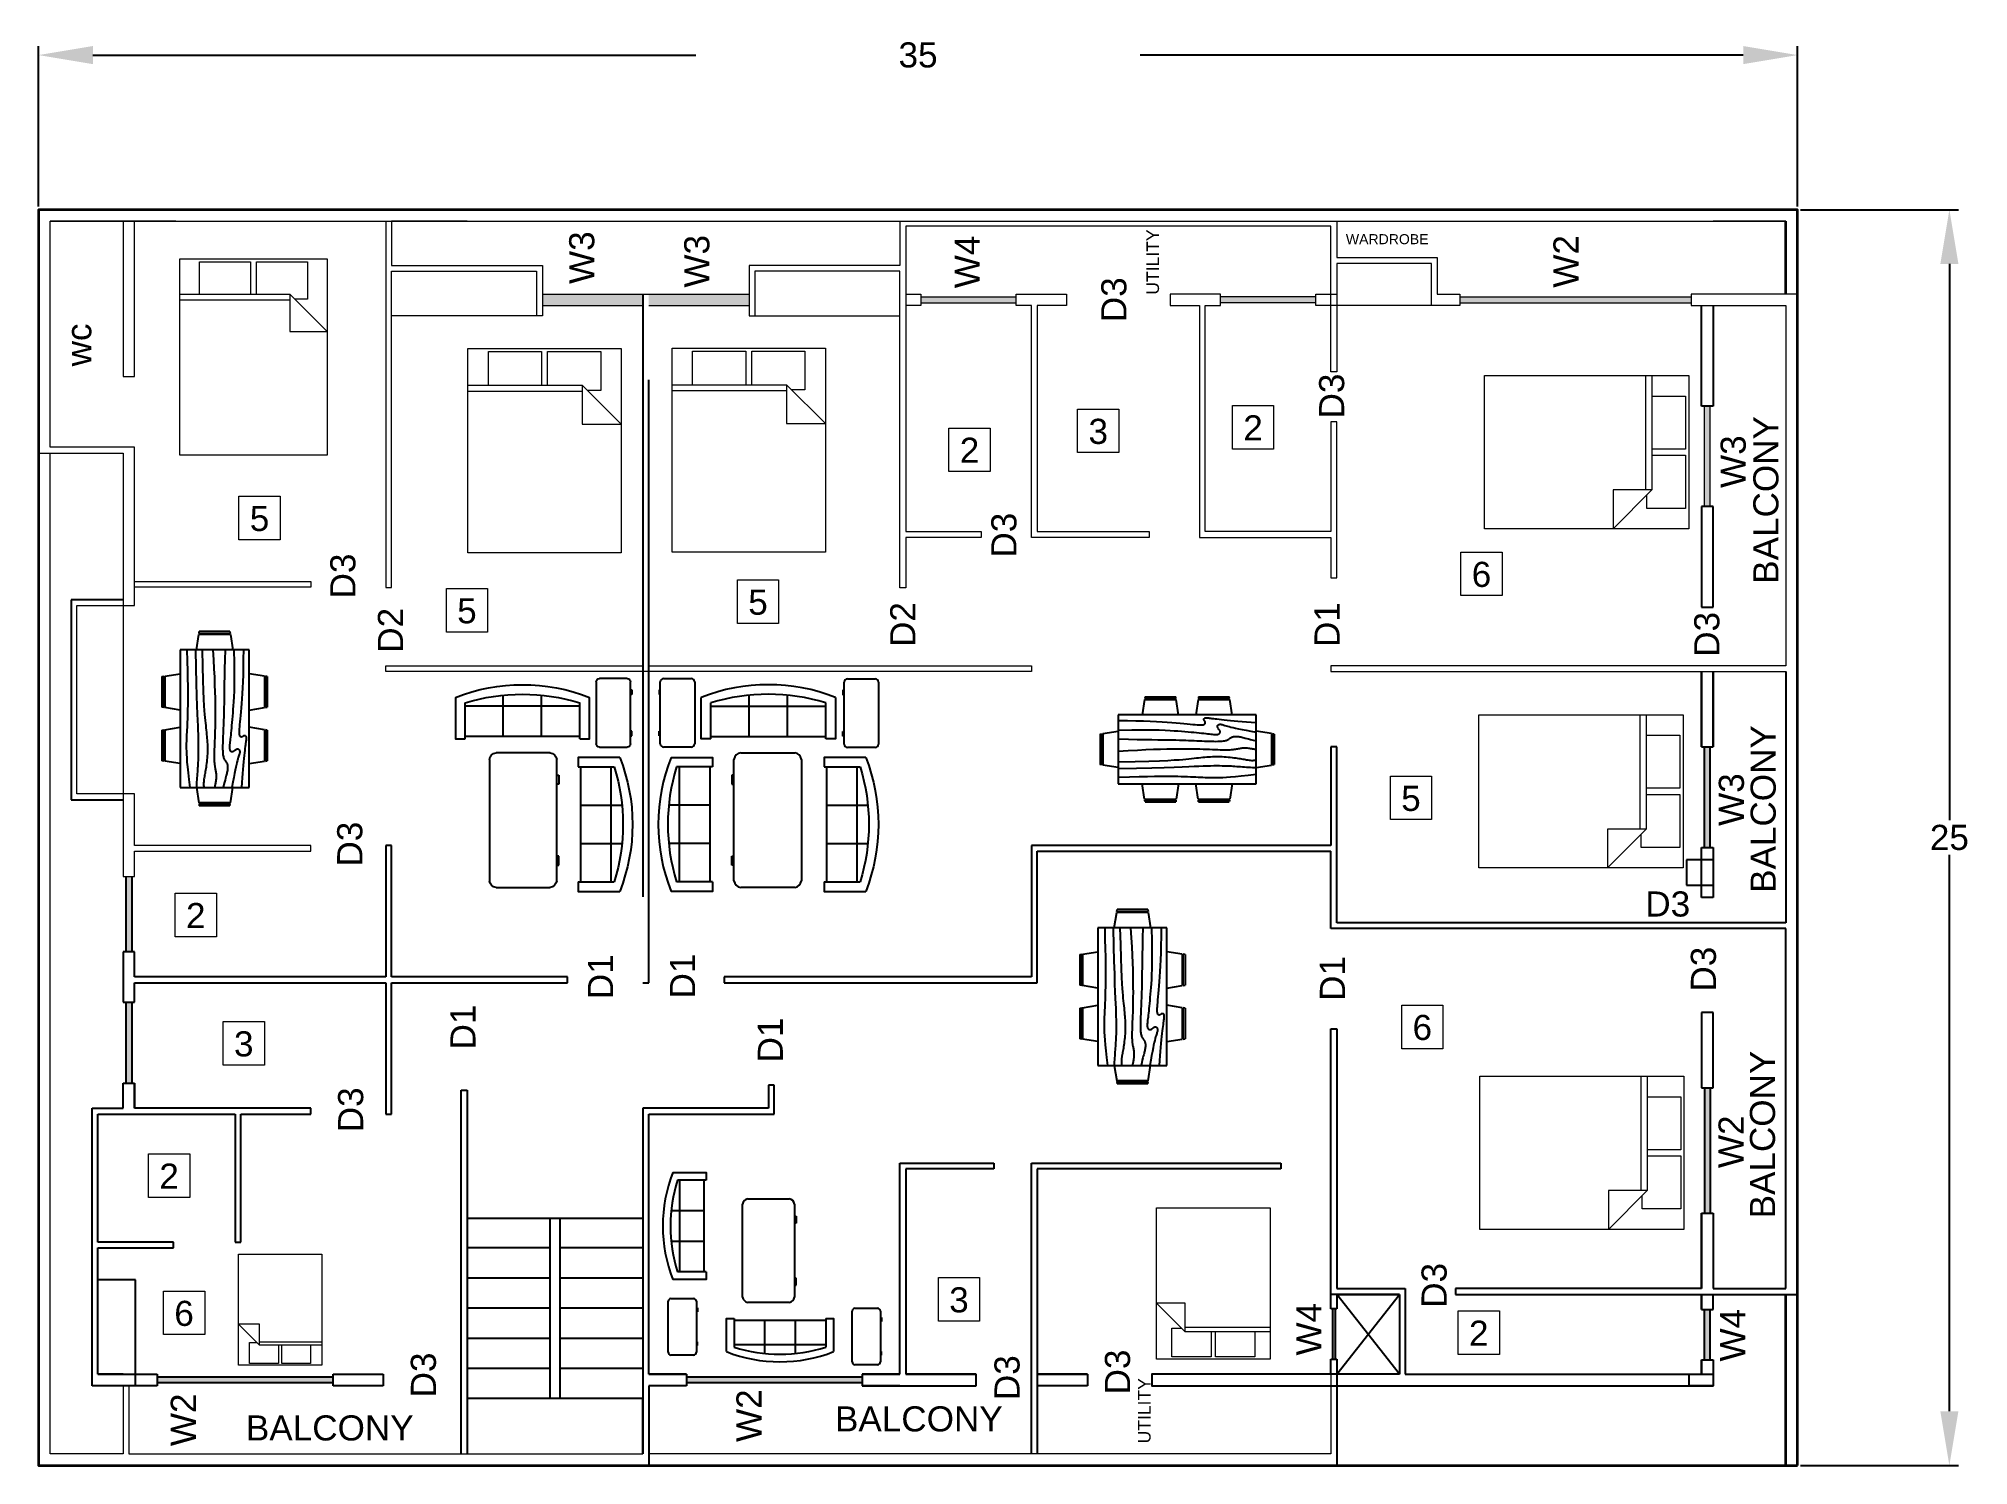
# Model space of a CAD drawing. Header units: metres. Extents: x 112.4 to 150.8, y 62.8 to 91.2.
import ezdxf

# ---------------------------------------------------------------- set-up
doc = ezdxf.new("R2010")
doc.units = ezdxf.units.M
doc.header["$MEASUREMENT"] = 0
doc.linetypes.add('ACAD_ISO03W100', pattern=[30, 12, -18])
doc.layers.get('Defpoints').update_dxf_attribs({"color": 30})
doc.layers.add('External Main Walls', color=7, linetype='Continuous', lineweight=35)
doc.layers.add('Internal Partition Walls', color=7, linetype='Continuous', lineweight=20)
doc.layers.add('Layer1', color=7, linetype='ACAD_ISO03W100')
doc.styles.get("Standard").update_dxf_attribs({"font": 'arial.ttf', "height": 0.5})
doc.dimstyles.get("Standard").update_dxf_attribs({"dimtxt": 0.5, "dimasz": 1.08, "dimexe": 0.18, "dimexo": 0.0625, "dimgap": 0.09, "dimtad": 0, "dimtih": 1, "dimtoh": 1, "dimdec": 0, "dimzin": 0, "dimdsep": 46, "dimtxsty": 'Standard', "dimcen": 0.09, "dimadec": 0, "dimazin": 0, "dimtfac": 1, "dimtdec": 0, "dimtofl": 0, "dimtmove": 0, "dimatfit": 3, "dimfxl": 1, "dimtolj": 1, "dimtzin": 0, "dimarcsym": 0})

# ---------------------------------------------------------------- blocks, each defined once
blk = doc.blocks.new('Bed - Queen')
at = {"linetype": 'Continuous'}
for p, q in [((0, -80.00003), (0, 0)), ((0, 0), (59.99999, 0)), ((59.99999, 0), (59.99999, -80.00003)), ((7.99999, -1.2), (28.79998, -1.2)), ((7.99999, -14.4), (7.99999, -1.2)), ((28.79998, -1.2), (28.79998, -14.4)), ((31.19999, -1.2), (51.99999, -1.2)), ((31.19999, -14.4), (31.19999, -1.2)), ((51.99999, -1.2), (51.99999, -16.4)), ((0, -14.4), (44.8, -14.4)), ((59.99999, -29.6), (44.8, -14.4)), ((44.8, -14.4), (44.8, -29.6)), ((44.8, -16.8), (0, -16.8)), ((51.99999, -16.4), (46.79936, -16.4)), ((44.8, -29.6), (59.99999, -29.6)), ((59.99999, -80.00003), (0, -80.00003))]:
    blk.add_line(p, q, dxfattribs=at)
blk = doc.blocks.new('Sofa - Roundback 7 ft.')
at = {"linetype": 'Continuous'}
for p, q in [((-36.000027, -34), (-36.000027, -11.4696)), ((-12.00002, -32.4421), (-12.00003, -6.5971)), ((11.99997, -32.4421), (11.99998, -6.5971)), ((35.99998, -34), (35.99998, -11.4696)), ((-35.999844, -13.3819), (35.9998, -13.3819)), ((-36.000027, -32.4421), (35.99998, -32.4421))]:
    blk.add_line(p, q, dxfattribs=at)
for points in [[(-36.000027, -34), (-42.000027, -34), (-42.000027, -8)], [(41.99998, -8), (41.99998, -34), (35.99998, -34)]]:
    blk.add_lwpolyline(points, dxfattribs=at)
for centre, radius, start, end in [((0, -114.25), 114.25, 68.43141, 111.5686), ((-0.00001, -127.1968), 121.1968, 72.72033, 107.2797)]:
    blk.add_arc(centre, radius, start, end, dxfattribs=at)
blk = doc.blocks.new('Desk - 30 x 60 in.')
at = {"linetype": 'Continuous'}
for p, q in [((-26.999995, 0), (26.999995, 0)), ((-29.999995, -27), (-29.999995, -3)), ((29.999995, -3), (29.999995, -27)), ((26.999995, -30), (-26.999995, -30)), ((-20.000005, -30), (-20.000005, -31)), ((-20.000005, -31), (-16.000005, -31)), ((-16.000005, -31), (-16.000005, -30)), ((15.999995, -31), (15.999995, -30)), ((19.999995, -31), (15.999995, -31)), ((19.999995, -30), (19.999995, -31))]:
    blk.add_line(p, q, dxfattribs=at)
for centre, start, end in [((-26.499995, -3.5), 98.1301, 171.8699), ((26.499995, -3.5), 8.130102, 81.8699), ((-26.499995, -26.5), 188.1301, 261.8699), ((26.499995, -26.5), 278.1301, 351.8699)]:
    blk.add_arc(centre, 3.535534, start, end, dxfattribs=at)
blk = doc.blocks.new('Dining Set - 36 x 72 in.')
at = {"linetype": 'Continuous'}
for p, q in [((-22.2343, 26.00059), (-23.4847, 17.99762)), ((-22.2304, 26), (-5.7608, 26)), ((-22, 27.5), (-22.1562, 26.50042)), ((-5.8416, 26.5), (-22.1534, 26.5)), ((-22, 27.5), (-6, 27.5)), ((-5.8437, 26.49966), (-6, 27.5)), ((-4.5152, 17.99762), (-5.7655, 25.99926)), ((5.7657, 26.00059), (4.5153, 17.99762)), ((5.7696, 26), (22.2392, 26)), ((6, 27.5), (5.8438, 26.50042)), ((22.1584, 26.5), (5.8466, 26.5)), ((6, 27.5), (22, 27.5)), ((22.1563, 26.49966), (22, 27.5)), ((23.4848, 17.99762), (22.2345, 25.99926)), ((36, 18), (-36, 18)), ((-36, 18), (-36, -18)), ((36, -18), (36, 18)), ((-45.5, 8), (-44.5004, 8.15617)), ((-45.5, 8), (-45.5, -8)), ((-44.5, -8.15843), (-44.5, 8.15338)), ((-44.0006, 8.23428), (-35.9976, 9.48474)), ((-44, 8.23041), (-44, -8.23915)), ((44.0006, 8.23428), (35.9976, 9.48474)), ((44, 8.23041), (44, -8.23915)), ((44.5, -8.15843), (44.5, 8.15338)), ((45.5, 8), (44.5005, 8.15617)), ((45.5, 8), (45.5, -8)), ((-44.4997, -8.15631), (-45.5, -8)), ((-35.9976, -9.48476), (-43.9993, -8.2345)), ((35.9976, -9.48476), (43.9993, -8.2345)), ((44.4997, -8.15631), (45.5, -8)), ((-36, -18), (36, -18)), ((-22.2343, -26.0006), (-23.4847, -17.99762)), ((-4.5152, -17.99762), (-5.7655, -25.99928)), ((5.7657, -26.0006), (4.5153, -17.99762)), ((23.4848, -17.99762), (22.2345, -25.99928)), ((-22.2304, -26), (-5.7608, -26)), ((-22, -27.5), (-22.1562, -26.50044)), ((-5.8416, -26.5), (-22.1534, -26.5)), ((-22, -27.5), (-6, -27.5)), ((-5.8437, -26.49967), (-6, -27.5)), ((5.7696, -26), (22.2392, -26)), ((6, -27.5), (5.8438, -26.50044)), ((22.1584, -26.5), (5.8466, -26.5)), ((6, -27.5), (22, -27.5)), ((22.1563, -26.49967), (22, -27.5))]:
    blk.add_line(p, q, dxfattribs=at)
for points in [[(-36, 15), (-31.1772, 14.97754), (-26.8079, 14.91406), (-22.8538, 14.81543), (-19.276, 14.6875), (-16.0362, 14.53613), (-13.0957, 14.36718), (-10.4159, 14.18652), (-7.9583, 14), (-5.6904, 13.81315), (-3.6035, 13.63021), (-1.6954, 13.45508), (0.0365, 13.29166), (1.5945, 13.14388), (2.9811, 13.01562), (4.1988, 12.9108), (5.25, 12.83333), (6.1393, 12.78613), (6.8802, 12.76823), (7.4883, 12.77767), (7.9792, 12.8125), (8.3685, 12.87077), (8.6719, 12.95052), (8.9049, 13.0498), (9.0833, 13.16666), (9.2205, 13.29899), (9.3216, 13.44401), (9.3895, 13.59879), (9.4271, 13.76041), (9.4373, 13.92594), (9.4232, 14.09245), (9.3875, 14.257), (9.3333, 14.41666), (9.2638, 14.56917), (9.1836, 14.71484), (9.0975, 14.85465), (9.0104, 14.98958), (8.9272, 15.1206), (8.8529, 15.2487), (8.7922, 15.37483), (8.75, 15.5), (8.7305, 15.62467), (8.7344, 15.74739), (8.7617, 15.86621), (8.8125, 15.97916), (8.8867, 16.08431), (8.9844, 16.17968), (9.1055, 16.26334), (9.25, 16.33333), (9.4189, 16.38802), (9.6172, 16.42708), (9.8506, 16.45052), (10.125, 16.45833), (10.4463, 16.45052), (10.8203, 16.42708), (11.2529, 16.38802), (11.75, 16.33333), (12.3184, 16.26318), (12.9694, 16.17838), (13.7151, 16.07991), (14.5677, 15.96875), (15.5395, 15.84586), (16.6426, 15.71224), (17.8893, 15.56884), (19.2917, 15.41666), (20.859, 15.25667), (22.5879, 15.08984), (24.4721, 14.91715), (26.5052, 14.73958), (28.6809, 14.5581), (30.9929, 14.3737), (33.4347, 14.18733), (36, 14)], [(-36, 10), (-28.9766, 10.14274), (-23.1725, 10.20442), (-18.4241, 10.19775), (-14.5677, 10.13541), (-11.4399, 10.03011), (-8.877, 9.89453), (-6.7154, 9.74137), (-4.7917, 9.58333), (-2.9698, 9.43082), (-1.2246, 9.28515), (0.4415, 9.14534), (2.026, 9.01041), (3.5266, 8.87939), (4.9408, 8.7513), (6.266, 8.62516), (7.5, 8.5), (8.6411, 8.37549), (9.6914, 8.2539), (10.6538, 8.13818), (11.5312, 8.03125), (12.3267, 7.93603), (13.043, 7.85547), (13.6831, 7.79248), (14.25, 7.75), (14.7471, 7.7303), (15.1797, 7.73307), (15.5537, 7.75732), (15.875, 7.80208), (16.1494, 7.86637), (16.3828, 7.94922), (16.5811, 8.04964), (16.75, 8.16666), (16.8944, 8.29915), (17.0143, 8.44531), (17.1089, 8.60319), (17.1771, 8.77083), (17.218, 8.94629), (17.2305, 9.1276), (17.2137, 9.31282), (17.1667, 9.5), (17.0895, 9.6875), (16.987, 9.875), (16.8649, 10.0625), (16.7292, 10.25), (16.5856, 10.4375), (16.4401, 10.625), (16.2985, 10.8125), (16.1667, 11), (16.05, 11.18733), (15.9518, 11.3737), (15.8752, 11.5581), (15.8229, 11.73958), (15.798, 11.91715), (15.8034, 12.08984), (15.842, 12.25667), (15.9167, 12.41666), (16.0295, 12.56836), (16.1784, 12.70833), (16.3605, 12.83268), (16.5729, 12.9375), (16.8127, 13.01888), (17.0768, 13.07291), (17.3625, 13.0957), (17.6667, 13.08333), (17.9894, 13.03312), (18.3418, 12.94726), (18.7382, 12.82918), (19.1927, 12.68229), (19.7195, 12.51001), (20.3327, 12.31575), (21.0465, 12.10294), (21.875, 11.875), (22.8357, 11.63354), (23.959, 11.37304), (25.2786, 11.08618), (26.8282, 10.76562), (28.6414, 10.40405), (30.752, 9.99414), (33.1936, 9.52856), (36, 9)], [(-36, 5.5), (-30.7157, 5.3348), (-26.069, 5.20963), (-21.9946, 5.11767), (-18.4271, 5.05208), (-15.3009, 5.00602), (-12.5508, 4.97265), (-10.1112, 4.94515), (-7.9167, 4.91666), (-5.909, 4.88167), (-4.0586, 4.83984), (-2.3429, 4.79215), (-0.7396, 4.73958), (0.7739, 4.6831), (2.22, 4.6237), (3.6213, 4.56233), (5, 4.5), (6.373, 4.43782), (7.7344, 4.3776), (9.0723, 4.32129), (10.375, 4.27083), (11.6309, 4.22819), (12.8281, 4.19531), (13.9551, 4.17415), (15, 4.16666), (15.954, 4.17448), (16.819, 4.19791), (17.6001, 4.23698), (18.3021, 4.29166), (18.9299, 4.36198), (19.4883, 4.44791), (19.9823, 4.54948), (20.4167, 4.66666), (20.7969, 4.79899), (21.1302, 4.94401), (21.4245, 5.09879), (21.6875, 5.26041), (21.9271, 5.42594), (22.1511, 5.59245), (22.3672, 5.757), (22.5834, 5.91666), (22.8065, 6.06868), (23.0404, 6.21093), (23.2879, 6.34147), (23.5521, 6.45833), (23.8358, 6.55957), (24.142, 6.64323), (24.4735, 6.70735), (24.8334, 6.75), (25.2235, 6.76969), (25.642, 6.76692), (26.0858, 6.74267), (26.5521, 6.69791), (27.0379, 6.63362), (27.5404, 6.55078), (28.0565, 6.45036), (28.5834, 6.33333), (29.1242, 6.19987), (29.7071, 6.04687), (30.3661, 5.87044), (31.1354, 5.66666), (32.0493, 5.43164), (33.142, 5.16146), (34.4475, 4.85221), (36, 4.5)], [(-36, -1), (-30.7915, -0.6591), (-26.0195, -0.38216), (-21.6519, -0.16284), (-17.6563, 0.00521), (-14.0005, 0.12833), (-10.6523, 0.21289), (-7.5796, 0.26522), (-4.75, 0.29166), (-2.134, 0.29793), (0.2878, 0.28711), (2.5317, 0.26163), (4.6146, 0.22396), (6.5529, 0.17651), (8.3633, 0.12174), (10.0623, 0.06209), (11.6667, 0), (13.1899, -0.06201), (14.6341, -0.1211), (15.9982, -0.17432), (17.2813, -0.21875), (18.4823, -0.25147), (19.6003, -0.26953), (20.6343, -0.27002), (21.5834, -0.25), (22.4481, -0.20768), (23.2357, -0.14584), (23.9549, -0.06836), (24.6146, 0.02083), (25.2235, 0.11784), (25.7904, 0.21875), (26.3241, 0.31966), (26.8334, 0.41666), (27.3265, 0.50618), (27.8099, 0.58593), (28.2894, 0.65397), (28.7709, 0.70833), (29.2601, 0.74707), (29.763, 0.76823), (30.2855, 0.76985), (30.8334, 0.75), (31.4088, 0.70784), (31.9994, 0.64713), (32.589, 0.57275), (33.1615, 0.48958), (33.7008, 0.4025), (34.1908, 0.3164), (34.6153, 0.23616), (34.9584, 0.16666), (35.2099, 0.11165), (35.3848, 0.07031), (35.504, 0.04069), (35.5886, 0.02083), (35.6594, 0.00879), (35.7377, 0.0026), (35.8442, 0.00032), (36, 0)], [(-36, -6.5), (-27.1843, -6.31267), (-20.084, -6.1263), (-14.469, -5.9419), (-10.1094, -5.76042), (-6.7752, -5.58285), (-4.2363, -5.41016), (-2.2629, -5.24333), (-0.625, -5.08334), (0.8708, -4.93099), (2.2715, -4.78646), (3.5872, -4.64974), (4.8281, -4.52084), (6.0046, -4.39974), (7.127, -4.28646), (8.2053, -4.18099), (9.25, -4.08334), (10.2705, -3.99382), (11.2734, -3.91407), (12.2647, -3.84603), (13.25, -3.79167), (14.2354, -3.75293), (15.2266, -3.73177), (16.2295, -3.73015), (17.25, -3.75), (18.2912, -3.79248), (19.3451, -3.85547), (20.4009, -3.93604), (21.4479, -4.03125), (22.4754, -4.13819), (23.4727, -4.25391), (24.4289, -4.37549), (25.3334, -4.5), (26.1785, -4.62492), (26.9694, -4.74935), (27.7145, -4.87281), (28.4219, -4.99479), (29.1, -5.11483), (29.7572, -5.23242), (30.4016, -5.34709), (31.0417, -5.45834), (31.6837, -5.56437), (32.3262, -5.65821), (32.9658, -5.73153), (33.599, -5.77604), (34.2224, -5.78345), (34.8327, -5.74545), (35.4264, -5.65373), (36, -5.5)], [(-36, -10), (-26.4022, -9.81299), (-18.4675, -9.62891), (-11.9839, -9.45069), (-6.7396, -9.28125), (-2.5226, -9.12354), (0.8789, -8.98047), (3.6769, -8.85498), (6.0833, -8.75), (8.2767, -8.66765), (10.3021, -8.60677), (12.1712, -8.56543), (13.8958, -8.54167), (15.4876, -8.53353), (16.9583, -8.53907), (18.3197, -8.55632), (19.5834, -8.58334), (20.7616, -8.61841), (21.8685, -8.66081), (22.9188, -8.71004), (23.9271, -8.76563), (24.9081, -8.82707), (25.8763, -8.89388), (26.8465, -8.96558), (27.8334, -9.04167), (28.8474, -9.12118), (29.8828, -9.20117), (30.93, -9.27824), (31.9792, -9.34896), (33.0205, -9.40991), (34.0443, -9.45768), (35.0407, -9.48885), (36, -9.5)], [(-36, -14.5), (-30.0881, -14.33513), (-25.0332, -14.21224), (-20.7312, -14.12647), (-17.0781, -14.07292), (-13.97, -14.04671), (-11.3027, -14.04297), (-8.9724, -14.05681), (-6.875, -14.08334), (-4.9224, -14.11833), (-3.0905, -14.16016), (-1.3709, -14.20785), (0.2448, -14.26042), (1.7647, -14.3169), (3.1973, -14.3763), (4.5507, -14.43767), (5.8333, -14.5), (7.0554, -14.5621), (8.235, -14.62175), (9.3922, -14.67652), (10.5469, -14.72396), (11.7192, -14.76164), (12.929, -14.78711), (14.1965, -14.79794), (15.5417, -14.79167), (16.9933, -14.76424), (18.6152, -14.70508), (20.4804, -14.60197), (22.6615, -14.44271), (25.2312, -14.21509), (28.2624, -13.9069), (31.8277, -13.50594), (36, -13)]]:
    blk.add_lwpolyline(points, dxfattribs=at)
blk = doc.blocks.new('*D17')
at = {"layer": 'Defpoints', "color": 0, "transparency": 16777216}
for p in [(147.361, 90.912), (112.361, 87.834), (147.361, 87.834)]:
    blk.add_point(p, dxfattribs=at)
at = {"layer": 'Layer1', "color": 0, "lineweight": -2, "transparency": 16777216}
for p, q in [((112.361, 87.897), (112.361, 91.092)), ((147.361, 87.897), (147.361, 91.092)), ((113.441, 90.912), (129.411, 90.912)), ((146.281, 90.912), (130.311, 90.912))]:
    blk.add_line(p, q, dxfattribs=at)
at = {"layer": 'Layer1', "color": 0, "transparency": 16777216}
for points in [[(113.441, 91.092), (113.441, 90.732), (112.361, 90.912)], [(146.281, 91.092), (146.281, 90.732), (147.361, 90.912)]]:
    blk.add_solid(points, dxfattribs=at)
at = {"layer": 'Layer1', "color": 0, "transparency": 16777216, "insert": (129.861, 90.912), "char_height": 0.5, "attachment_point": 5}
blk.add_mtext('\\A1;35', dxfattribs=at)
blk = doc.blocks.new('*D18')
at = {"layer": 'Defpoints', "color": 0, "transparency": 16777216}
for p in [(147.361, 87.834), (147.361, 62.834), (150.383, 62.834)]:
    blk.add_point(p, dxfattribs=at)
at = {"layer": 'Layer1', "color": 0, "lineweight": -2, "transparency": 16777216}
for p, q in [((147.423, 87.834), (150.563, 87.834)), ((150.383, 86.754), (150.383, 75.68)), ((150.383, 63.914), (150.383, 74.989)), ((147.423, 62.834), (150.563, 62.834))]:
    blk.add_line(p, q, dxfattribs=at)
at = {"layer": 'Layer1', "color": 0, "transparency": 16777216}
for points in [[(150.203, 86.754), (150.563, 86.754), (150.383, 87.834)], [(150.203, 63.914), (150.563, 63.914), (150.383, 62.834)]]:
    blk.add_solid(points, dxfattribs=at)
at = {"layer": 'Layer1', "color": 0, "transparency": 16777216, "insert": (150.383, 75.334), "char_height": 0.5, "attachment_point": 5}
blk.add_mtext('\\A1;25', dxfattribs=at)

msp = doc.modelspace()

# ---------------------------------------------------------------- hatches: boundary and pattern name
at = {"layer": 'Layer1', "true_color": 0x000000}
h = msp.add_hatch(color=18, dxfattribs=at)
h.dxf.hatch_style = 1
h.paths.add_polyline_path([(124.386, 86.154), (122.386, 86.154), (122.386, 85.924), (124.386, 85.924)])
h.paths.add_polyline_path([(126.501, 86.154), (124.501, 86.154), (124.501, 85.924), (126.501, 85.924)])
h.paths.add_polyline_path([(131.816, 86.097), (129.916, 86.097), (129.916, 85.982), (131.816, 85.982)])
h.paths.add_polyline_path([(137.777, 86.097), (135.877, 86.097), (135.877, 85.982), (137.777, 85.982)])
h.paths.add_polyline_path([(145.247, 86.097), (140.645, 86.097), (140.645, 85.982), (145.247, 85.982)])
h.paths.add_polyline_path([(145.623, 83.924), (145.508, 83.924), (145.508, 81.924), (145.623, 81.924)])
h.paths.add_polyline_path([(145.623, 77.139), (145.508, 77.139), (145.508, 75.139), (145.623, 75.139)])
h.paths.add_polyline_path([(145.623, 70.354), (145.508, 70.354), (145.508, 67.854), (145.623, 67.854)])
h.paths.add_polyline_path([(145.623, 65.939), (145.508, 65.939), (145.508, 64.938), (145.566, 64.938), (145.566, 64.939), (145.623, 64.939)])
h.paths.add_polyline_path([(128.751, 64.594), (125.251, 64.594), (125.251, 64.479), (128.751, 64.479)])
h.paths.add_polyline_path([(118.22, 64.594), (114.72, 64.594), (114.72, 64.479), (118.22, 64.479)])
h.paths.add_polyline_path([(114.216, 72.06), (114.096, 72.06), (114.096, 70.445), (114.216, 70.445)])
h.paths.add_polyline_path([(114.216, 74.56), (114.096, 74.56), (114.096, 73.06), (114.216, 73.06)])
h = msp.add_hatch(color=18, dxfattribs=at)
h.dxf.hatch_style = 1
h.paths.add_polyline_path([(138.163, 65.952), (138.106, 65.952), (138.106, 64.952), (138.163, 64.952)])

# ---------------------------------------------------------------- linework, layer by layer
msp.add_line((129.501, 64.422), (128.749, 64.422))
msp.add_lwpolyline([(139.442, 64.652), (134.511, 64.652), (134.511, 64.422), (145.681, 64.422), (145.203, 64.422), (145.203, 64.652), (145.681, 64.652)])
at = {"layer": 'External Main Walls'}
for p, q in [((147.131, 86.154), (147.131, 87.604)), ((147.131, 62.834), (147.131, 66.239))]:
    msp.add_line(p, q, dxfattribs=at)
msp.add_lwpolyline([(147.361, 62.834), (147.361, 87.834), (112.361, 87.834), (112.361, 62.834)], close=True, dxfattribs=at)
at = {"layer": 'Internal Partition Walls'}
for p, q in [((129.616, 87.604), (132.116, 87.604)), ((132.231, 87.604), (136.846, 87.604)), ((139.461, 87.604), (145.461, 87.604)), ((122.386, 86.154), (126.501, 86.154)), ((129.916, 86.097), (131.816, 86.097)), ((137.777, 86.097), (135.877, 86.097)), ((140.645, 86.097), (145.247, 86.097)), ((122.386, 85.924), (124.386, 85.924)), ((124.501, 85.924), (126.501, 85.924)), ((129.916, 85.982), (131.816, 85.982)), ((137.777, 85.982), (135.877, 85.982)), ((140.645, 85.982), (145.247, 85.982)), ((145.508, 81.924), (145.508, 83.924)), ((145.623, 81.924), (145.623, 83.924)), ((114.041, 73.06), (114.041, 72.06)), ((114.271, 72.56), (114.271, 73.06)), ((114.271, 72.06), (114.271, 72.445)), ((114.041, 70.445), (114.041, 69.945))]:
    msp.add_line(p, q, dxfattribs=at)
for points in [[(112.361, 82.989), (114.041, 82.989), (114.041, 74.56), (114.271, 74.56), (114.271, 75.06), (117.775, 75.06), (117.775, 75.175), (114.271, 75.175), (114.271, 76.202), (113.121, 76.202), (113.121, 79.952), (114.271, 79.952), (114.271, 83.104), (112.591, 83.104), (112.591, 87.604)], [(115.091, 87.604), (112.591, 87.604), (147.131, 87.604), (145.681, 87.604)], [(114.041, 87.604), (114.041, 84.515), (114.041, 84.515), (114.271, 84.515), (114.271, 87.604)], [(119.271, 87.604), (119.271, 80.313), (119.386, 80.313), (119.386, 86.609), (122.271, 86.609), (122.271, 85.721)], [(120.886, 87.604), (119.386, 87.604), (119.386, 86.724), (122.386, 86.724), (122.386, 85.721), (119.386, 85.721)], [(129.501, 87.604), (129.501, 86.724), (126.501, 86.724), (126.501, 85.721), (129.501, 85.721)], [(138.192, 87.604), (138.192, 86.879), (140.192, 86.879), (140.192, 86.154), (140.645, 86.154), (140.645, 85.924), (137.777, 85.924), (137.777, 86.154), (138.192, 86.154)], [(140.077, 85.924), (140.077, 86.764), (138.192, 86.764), (138.192, 84.606), (138.077, 84.606), (138.077, 87.507), (129.616, 87.507), (129.616, 81.424), (131.116, 81.424), (131.116, 81.309), (129.616, 81.309), (129.616, 80.307), (129.501, 80.307), (129.501, 86.609), (126.616, 86.609), (126.616, 85.721)], [(129.616, 86.154), (129.916, 86.154), (129.916, 85.924), (129.616, 85.924)], [(147.361, 86.154), (145.247, 86.154), (145.247, 85.924), (147.131, 85.924), (147.131, 78.754), (138.077, 78.754), (138.077, 78.639), (147.131, 78.639)], [(114.041, 64.422), (114.041, 63.064), (112.591, 63.064), (112.591, 82.989)], [(114.271, 80.434), (117.775, 80.434), (117.775, 80.319), (114.271, 80.319)], [(124.501, 78.754), (132.116, 78.754), (132.116, 78.639), (119.271, 78.639), (119.271, 78.754), (124.386, 78.754)], [(138.077, 64.952), (138.077, 63.064), (124.501, 63.064)], [(114.156, 64.422), (114.156, 63.064), (124.386, 63.064)]]:
    msp.add_lwpolyline(points, dxfattribs=at)
for points in [[(131.816, 86.154), (132.818, 86.154), (132.818, 85.924), (132.231, 85.924), (132.231, 81.424), (134.462, 81.424), (134.462, 81.309), (132.116, 81.309), (132.116, 85.924), (131.816, 85.924)], [(138.077, 81.424), (135.577, 81.424), (135.577, 85.924), (135.877, 85.924), (135.877, 86.154), (134.875, 86.154), (134.875, 85.924), (135.462, 85.924), (135.462, 81.309), (138.077, 81.309), (138.077, 80.502), (138.192, 80.502), (138.192, 83.611), (138.077, 83.611)], [(133.037, 83.863), (133.857, 83.863), (133.857, 82.998), (133.037, 82.998)], [(136.117, 83.933), (136.937, 83.933), (136.937, 83.068), (136.117, 83.068)], [(130.476, 83.487), (131.296, 83.487), (131.296, 82.622), (130.476, 82.622)], [(116.348, 82.13), (117.168, 82.13), (117.168, 81.264), (116.348, 81.264)], [(140.662, 81.016), (141.482, 81.016), (141.482, 80.151), (140.662, 80.151)], [(120.475, 80.292), (121.295, 80.292), (121.295, 79.426), (120.475, 79.426)], [(126.267, 80.462), (127.087, 80.462), (127.087, 79.597), (126.267, 79.597)], [(139.26, 76.556), (140.08, 76.556), (140.08, 75.691), (139.26, 75.691)], [(115.079, 74.224), (115.899, 74.224), (115.899, 73.358), (115.079, 73.358)], [(139.486, 71.996), (140.306, 71.996), (140.306, 71.131), (139.486, 71.131)], [(116.034, 71.67), (116.854, 71.67), (116.854, 70.804), (116.034, 70.804)], [(114.547, 69.036), (115.367, 69.036), (115.367, 68.171), (114.547, 68.171)], [(130.266, 66.574), (131.086, 66.574), (131.086, 65.708), (130.266, 65.708)], [(114.846, 66.304), (115.666, 66.304), (115.666, 65.439), (114.846, 65.439)], [(140.608, 65.909), (141.428, 65.909), (141.428, 65.044), (140.608, 65.044)]]:
    msp.add_lwpolyline(points, close=True, dxfattribs=at)
at = {"layer": 'Layer1'}
for p, q in [((145.508, 75.139), (145.508, 77.139)), ((145.623, 75.139), (145.623, 77.139)), ((114.096, 74.56), (114.096, 73.06)), ((114.216, 74.56), (114.216, 73.06)), ((114.096, 72.06), (114.096, 70.445)), ((114.216, 72.06), (114.216, 70.445)), ((145.508, 70.354), (145.508, 67.854)), ((145.623, 70.354), (145.623, 67.854)), ((122.536, 67.753), (122.536, 64.164)), ((122.736, 67.753), (122.736, 64.164)), ((122.536, 67.164), (120.886, 67.164)), ((124.386, 67.164), (122.736, 67.164)), ((122.536, 66.564), (120.886, 66.564)), ((124.386, 66.564), (122.736, 66.564)), ((122.536, 65.964), (120.886, 65.964)), ((124.386, 65.964), (122.736, 65.964)), ((138.106, 65.952), (138.106, 64.952)), ((138.163, 65.952), (138.163, 64.952)), ((145.508, 64.938), (145.508, 65.939)), ((145.623, 64.939), (145.623, 65.939)), ((122.536, 65.364), (120.886, 65.364)), ((124.386, 65.364), (122.736, 65.364)), ((118.22, 64.594), (114.72, 64.594)), ((122.536, 64.764), (120.886, 64.764)), ((124.386, 64.764), (122.736, 64.764)), ((128.751, 64.594), (125.251, 64.594)), ((118.22, 64.479), (114.72, 64.479)), ((128.751, 64.479), (125.251, 64.479))]:
    msp.add_line(p, q, dxfattribs=at)
for points in [[(124.386, 86.154), (124.386, 72.445), (124.501, 72.445), (124.501, 86.154)], [(145.681, 85.924), (145.681, 83.924), (145.451, 83.924), (145.451, 85.924)], [(114.041, 80.067), (113.006, 80.067), (113.006, 76.087), (114.041, 76.087)], [(147.131, 78.639), (147.131, 73.639), (138.192, 73.639), (138.192, 77.139), (138.077, 77.139), (138.077, 75.175), (132.116, 75.175), (132.116, 72.56), (126.001, 72.56), (126.001, 72.445), (132.231, 72.445), (132.231, 75.06), (138.077, 75.06)], [(145.451, 77.139), (145.451, 78.639), (145.451, 77.139), (145.681, 77.139), (145.681, 78.639), (145.681, 77.139)], [(145.451, 66.354), (145.451, 67.854), (145.681, 67.854), (145.681, 66.354), (147.131, 66.354), (147.131, 73.524), (138.077, 73.524), (138.077, 75.06)], [(145.681, 74.889), (145.151, 74.889), (145.151, 74.389), (145.681, 74.389)], [(138.192, 66.239), (139.442, 66.239), (139.442, 64.652), (138.192, 66.239), (138.192, 65.952), (138.077, 65.952), (138.077, 71.524), (138.192, 71.524), (138.192, 66.354), (139.557, 66.354), (139.557, 64.652), (145.451, 64.652)], [(113.541, 64.652), (114.72, 64.652), (114.72, 64.422), (113.426, 64.422), (113.426, 69.945), (114.041, 69.945), (114.041, 70.445), (114.271, 70.445), (114.271, 69.945)], [(114.041, 64.652), (113.541, 64.652), (113.541, 67.164), (115.042, 67.164), (115.042, 67.279), (113.541, 67.279), (113.541, 69.83), (116.271, 69.83), (116.271, 67.278), (116.386, 67.278), (116.386, 69.83), (117.775, 69.83), (117.775, 69.945), (114.271, 69.945), (114.271, 70.445)], [(120.771, 63.064), (120.771, 70.306), (120.886, 70.306), (120.886, 63.064)], [(124.501, 64.652), (124.501, 69.83), (127.001, 69.83), (127.001, 70.402), (126.886, 70.402), (126.886, 69.945), (124.386, 69.945), (124.386, 63.064), (124.386, 64.164), (120.886, 64.164)], [(124.386, 68.853), (124.386, 67.753), (120.886, 67.753)], [(129.501, 64.652), (129.501, 68.853), (131.366, 68.853), (131.366, 68.738), (129.616, 68.738), (129.616, 64.652)], [(132.116, 63.064), (132.116, 68.853), (137.077, 68.853), (137.077, 68.738), (132.231, 68.738), (132.231, 63.064)], [(145.451, 67.854), (145.451, 66.354), (140.557, 66.354), (140.557, 66.239), (147.361, 66.239)], [(114.292, 64.422), (114.292, 66.526), (113.541, 66.526)], [(138.192, 64.652), (139.442, 66.239), (138.077, 66.239)], [(145.451, 65.939), (145.451, 66.239), (145.451, 65.939), (145.681, 65.939), (145.681, 66.239)], [(138.077, 64.652), (138.077, 64.952), (138.192, 64.952), (138.192, 62.834)], [(145.451, 64.938), (145.451, 64.652), (145.451, 64.938), (145.566, 64.938)], [(145.566, 64.939), (145.681, 64.939), (145.681, 64.422)], [(125.251, 64.652), (124.501, 64.652), (125.251, 64.652), (125.251, 64.422), (124.501, 64.422), (124.501, 62.834)], [(128.751, 64.652), (129.501, 64.652), (128.751, 64.652), (128.751, 64.422), (131.016, 64.422), (131.016, 64.652), (129.616, 64.652), (131.016, 64.652)], [(133.231, 64.652), (132.231, 64.652), (133.231, 64.652), (133.231, 64.422), (132.231, 64.422)]]:
    msp.add_lwpolyline(points, dxfattribs=at)
for points in [[(145.681, 81.924), (145.451, 81.924), (145.451, 79.924), (145.681, 79.924)], [(122.886, 72.56), (119.386, 72.56), (119.386, 75.175), (119.271, 75.175), (119.271, 72.56), (114.271, 72.56), (114.271, 73.06), (114.041, 73.06), (114.041, 72.06), (114.271, 72.06), (114.271, 72.445), (119.271, 72.445), (119.271, 69.83), (119.386, 69.83), (119.386, 72.445), (122.886, 72.445)], [(145.681, 74.139), (145.451, 74.139), (145.451, 75.139), (145.681, 75.139)], [(145.681, 71.854), (145.451, 71.854), (145.451, 70.354), (145.681, 70.354)], [(118.22, 64.652), (119.22, 64.652), (119.22, 64.422), (118.22, 64.422)]]:
    msp.add_lwpolyline(points, close=True, dxfattribs=at)

# ---------------------------------------------------------------- block references
at = {"layer": 'Internal Partition Walls'}
for p, xscale, yscale, zscale in [((115.172, 86.854), 0.048807966810091, 0.048807966810091, 0.048807966810091), ((120.904, 85.069), 0.0508, 0.0508, 0.0508), ((124.969, 85.079), 0.0508, 0.0508, 0.0508)]:
    msp.add_blockref('Bed - Queen', p, dxfattribs=dict(at, xscale=xscale, yscale=yscale, zscale=zscale))
for p, xscale, yscale, zscale, rotation in [((145.196, 84.53), 0.0508, 0.0508, 0.0508, 270), ((145.083, 77.779), 0.0508, 0.0508, 0.0508, 270), ((145.101, 70.582), 0.0508, 0.0508, 0.0508, 270), ((136.866, 64.952), 0.0376580990943506, 0.0376580990943506, 0.0376580990943506, 180), ((117.995, 64.828), 0.02762196034891597, 0.02762196034891597, 0.02762196034891597, 180)]:
    msp.add_blockref('Bed - Queen', p, dxfattribs=dict(at, xscale=xscale, yscale=yscale, zscale=zscale, rotation=rotation))
at = {"layer": 'Layer1'}
for name, p, xscale, yscale, zscale, rotation in [('Dining Set - 36 x 72 in.', (115.864, 77.701), 0.03809999999999999, 0.03809999999999999, 0.03809999999999999, 270), ('Desk - 30 x 60 in.', (123.454, 77.818), -0.02286, 0.02286, 0.02286, 90), ('Desk - 30 x 60 in.', (125.417, 77.818), 0.02286, 0.02286, 0.02286, 270), ('Desk - 30 x 60 in.', (129.076, 77.811), 0.02286, 0.02286, 0.02286, 270), ('Desk - 30 x 60 in.', (121.33, 75.682), -0.04471672945706147, 0.04471672945706147, 0.04471672945706147, 90), ('Sofa - Roundback 7 ft.', (124.179, 75.597), -0.03175, 0.03175, 0.03175, 270), ('Sofa - Roundback 7 ft.', (124.691, 75.597), 0.03175, 0.03175, 0.03175, 90), ('Desk - 30 x 60 in.', (127.54, 75.682), 0.04471672945706147, 0.04471672945706147, 0.04471672945706147, 270), ('Sofa - Roundback 7 ft.', (129.073, 75.597), -0.03175, 0.03175, 0.03175, 270), ('Dining Set - 36 x 72 in.', (134.127, 72.167), 0.03809999999999999, 0.03809999999999999, 0.03809999999999999, 270), ('Sofa - Roundback 7 ft.', (124.781, 67.6), 0.0254, 0.0254, 0.0254, 90), ('Desk - 30 x 60 in.', (126.37, 67.111), 0.03435146685250461, 0.03435146685250461, 0.03435146685250461, 90), ('Desk - 30 x 60 in.', (124.888, 65.595), 0.01876666537242584, 0.01876666537242584, 0.01876666537242584, 90), ('Sofa - Roundback 7 ft.', (127.113, 64.897), 0.0254, 0.0254, 0.0254, 180), ('Desk - 30 x 60 in.', (128.549, 65.402), 0.01876666537242584, 0.01876666537242584, 0.01876666537242584, 90)]:
    msp.add_blockref(name, p, dxfattribs=dict(at, xscale=xscale, yscale=yscale, zscale=zscale, rotation=rotation))
for name, p, xscale, yscale, zscale in [('Sofa - Roundback 7 ft.', (121.989, 78.378), -0.03175, 0.03175, 0.03175), ('Sofa - Roundback 7 ft.', (126.882, 78.378), 0.03175, 0.03175, 0.03175), ('Dining Set - 36 x 72 in.', (135.216, 77.091), 0.03809999999999999, 0.03809999999999999, 0.03809999999999999)]:
    msp.add_blockref(name, p, dxfattribs=dict(at, xscale=xscale, yscale=yscale, zscale=zscale))

# ---------------------------------------------------------------- texts
at = {"layer": 'Internal Partition Walls', "attachment_point": 1, "rotation": 90}
for s, width, gutter_width, insert, char_height in [('W3', 1.70866, 2.5, (122.919, 86.355), 0.5), ('W3', 1.70866, 2.5, (125.208, 86.283), 0.5), ('W4', 1.31011, 2.5, (130.589, 86.27), 0.5), ('UTILITY', 0.25, 2.5, (134.406, 86.141), 0.25), ('W2', 1.31011, 2.5, (142.504, 86.281), 0.5), ('D3', 1.02754, 2.5, (133.507, 85.595), 0.5), ('wc', 1.43324, 1, (112.91, 84.715), 0.5), ('D3', 1.02754, 2.5, (137.841, 83.678), 0.5), ('W3', 1.70866, 2.5, (145.831, 82.294), 0.5), ('D3', 1.02754, 2.5, (131.319, 80.908), 0.5), ('D3', 1.02754, 2.5, (118.165, 80.095), 0.5), ('D2', 0.99705, 2.5, (129.307, 79.129), 0.5), ('D1', 0.99705, 2.5, (137.749, 79.128), 0.5), ('D2', 2.14878, 2.5, (119.112, 79.014), 0.5), ('D3', 1.02754, 2.5, (145.306, 78.933), 0.5), ('W3', 1.70866, 2.5, (145.795, 75.566), 0.5), ('D3', 1.02754, 2.5, (118.302, 74.757), 0.5), ('D1', 0.99705, 2.5, (123.291, 72.117), 0.5), ('D1', 0.99705, 2.5, (124.924, 72.131), 0.5), ('D3', 1.02754, 2.5, (145.238, 72.268), 0.5), ('D1', 0.99705, 2.5, (137.856, 72.083), 0.5), ('D1', 0.99705, 2.5, (120.555, 71.116), 0.5), ('D1', 0.99705, 2.5, (126.671, 70.858), 0.5), ('D3', 1.02754, 2.5, (118.32, 69.468), 0.5), ('W2', 1.70866, 2.5, (145.789, 68.754), 0.5), ('D3', 1.02754, 2.5, (139.879, 65.973), 0.5), ('W4', 1.70866, 2.5, (137.387, 65.023), 0.5), ('W4', 1.70866, 2.5, (145.82, 64.904), 0.5), ('D3', 1.02754, 2.5, (119.767, 64.189), 0.5), ('D3', 1.02754, 2.5, (131.381, 64.135), 0.5), ('D3', 1.02754, 2.5, (133.579, 64.248), 0.5), ('UTILITY', 0.25, 2.5, (134.238, 63.272), 0.25), ('W2', 1.70866, 2.5, (114.991, 63.219), 0.5), ('W2', 1.70866, 2.5, (126.247, 63.301), 0.5)]:
    msp.add_mtext_dynamic_manual_height_columns(s, width=width, gutter_width=gutter_width, heights=[0], dxfattribs=dict(at, insert=insert, char_height=char_height))
at = {"layer": 'Internal Partition Walls', "char_height": 0.5, "attachment_point": 1}
for s, width, insert in [('2', 0.90767, (136.333, 83.741)), ('3', 0.90767, (133.253, 83.671)), ('2', 0.90767, (130.691, 83.295)), ('5', 0.90767, (116.563, 81.937)), ('6', 0.90767, (140.878, 80.824)), ('5', 0.90767, (126.482, 80.27)), ('5', 0.90767, (120.69, 80.099)), ('5', 0.90767, (139.475, 76.364)), ('D3', 1.02754, (144.333, 74.262)), ('2', 0.90767, (115.294, 74.031)), ('6', 0.90767, (139.701, 71.804)), ('3', 0.90767, (116.249, 71.477)), ('2', 0.90767, (114.763, 68.844)), ('6', 0.90767, (115.061, 66.112)), ('3', 0.90767, (130.481, 66.381)), ('2', 0.90767, (140.824, 65.717))]:
    msp.add_mtext_dynamic_manual_height_columns(s, width=width, gutter_width=2.5, heights=[0], dxfattribs=dict(at, insert=insert))
at = {"layer": 'Layer1', "attachment_point": 1}
for s, width, insert, char_height in [('WARDROBE', 1.90132, (138.374, 87.347), 0.2), ('BALCONY', 4.72221, (116.486, 63.831), 0.5), ('BALCONY', 4.72221, (128.208, 64.011), 0.5)]:
    msp.add_mtext_dynamic_manual_height_columns(s, width=width, gutter_width=2.5, heights=[0], dxfattribs=dict(at, insert=insert, char_height=char_height))
at = {"layer": 'Layer1', "char_height": 0.5, "attachment_point": 1, "rotation": 90}
for insert in [(146.482, 80.387), (146.428, 74.233), (146.414, 67.753)]:
    msp.add_mtext_dynamic_manual_height_columns('BALCONY', width=4.72221, gutter_width=2.5, heights=[0], dxfattribs=dict(at, insert=insert))

# ---------------------------------------------------------------- dimensions: what is measured, and where the dimension line sits
at = {"layer": 'Layer1'}
dim = msp.add_linear_dim(base=(147.361, 90.912), p1=(112.361, 87.834), p2=(147.361, 87.834), dimstyle='Standard', dxfattribs=at)
dim.commit()
dim.dimension.update_dxf_attribs({"geometry": '*D17', "text_midpoint": (129.861, 90.912)})
dim = msp.add_linear_dim(base=(150.383, 62.834), p1=(147.361, 87.834), p2=(147.361, 62.834), angle=90, dimstyle='Standard', dxfattribs=at)
dim.commit()
dim.dimension.update_dxf_attribs({"geometry": '*D18', "text_midpoint": (150.383, 75.334)})

doc.saveas('drawing.dxf')
